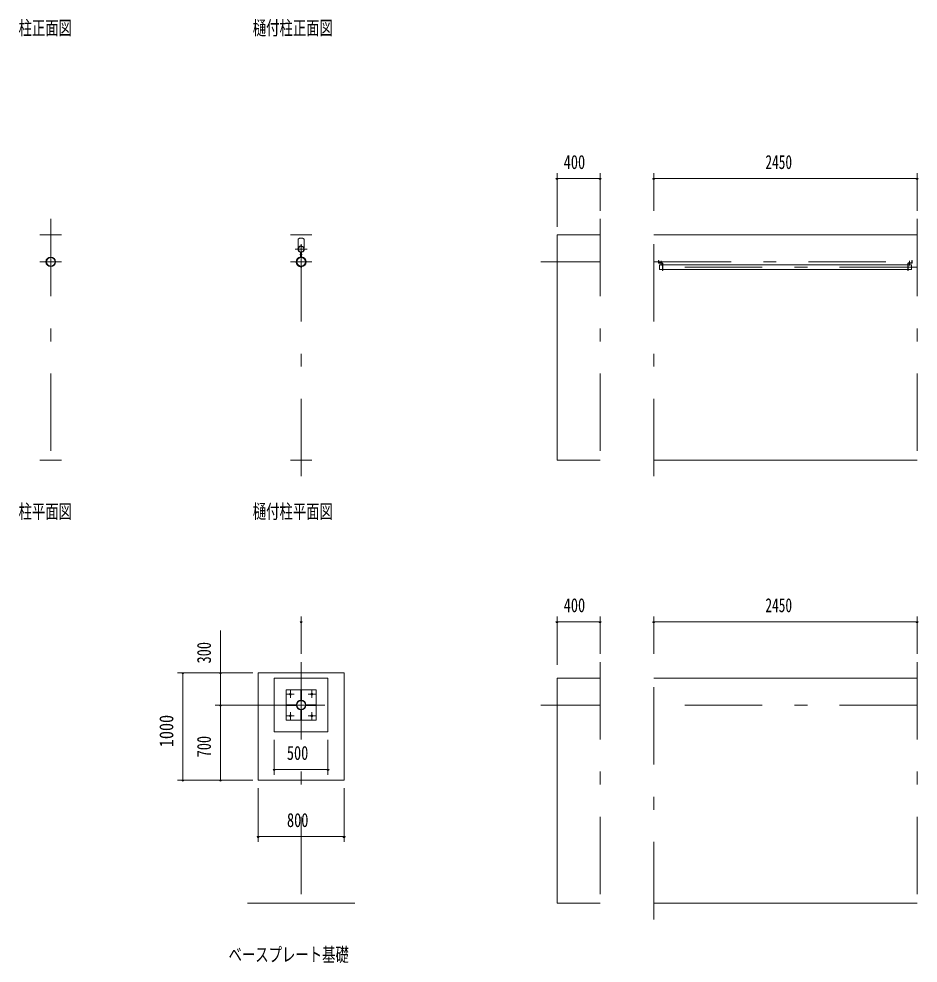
# Model space of a CAD drawing. Units: millimetres, scale not verified. Extents: x -25340 to 25344, y -10500 to 10500.
# Drawn here: x -25340 to -16973, y -8113 to 676 of the extents above; entities that cross this region are included whole.
import ezdxf
from ezdxf.enums import TextEntityAlignment as Align

# ---------------------------------------------------------------- set-up
doc = ezdxf.new("R2010")
doc.units = ezdxf.units.MM
doc.header["$LTSCALE"] = 60
doc.linetypes.add('USER3', pattern=[24, 12, -5, 2, -5])
for name, color, linetype, lineweight in [('0-2_1-05BOLD', 7, 'Continuous', 18), ('0-3_1-25CENTER', 3, 'USER3', 18), ('0-5_1-55DIM', 3, 'Continuous', 18)]:
    doc.layers.add(name, color=color, linetype=linetype, lineweight=lineweight)
doc.styles.add('ＭＳ ゴシック', font='')
doc.styles.get('ＭＳ ゴシック').set_extended_font_data('MS Gothic')

msp = doc.modelspace()

# ---------------------------------------------------------------- linework, layer by layer
at = {"layer": '0-2_1-05BOLD'}
for p, q in [((-25143.96, -1335.33), (-24943.96, -1335.33)), ((-22614.22, -1335.33), (-22814.23, -1335.33)), ((-22741.73, -1457.81), (-22741.73, -1373.23)), ((-22686.73, -1373.23), (-22686.73, -1457.81)), ((-19432.77, -1335.33), (-16982.77, -1335.33)), ((-22718.83, -1496.07), (-22718.83, -1539.41)), ((-22717.23, -1540.88), (-22717.23, -1494.67)), ((-22711.23, -1494.67), (-22711.23, -1540.88)), ((-22709.63, -1539.41), (-22709.63, -1496.07)), ((-19388.22, -1593.33), (-19388.22, -1573.33)), ((-17027.32, -1573.33), (-17027.32, -1593.33)), ((-19383.02, -1595.33), (-19353.42, -1595.33)), ((-19353.42, -1598.53), (-19383.02, -1598.53)), ((-17067.32, -1613.13), (-19348.22, -1613.13)), ((-19348.22, -1655.83), (-17067.32, -1655.83)), ((-17035.27, -1613.13), (-17064.12, -1613.13)), ((-17032.52, -1595.33), (-17062.12, -1595.33)), ((-17062.12, -1598.53), (-17032.52, -1598.53)), ((-24943.96, -3430.33), (-25143.96, -3430.33)), ((-22814.23, -3430.33), (-22614.22, -3430.33)), ((-16982.77, -3430.33), (-19432.77, -3430.33)), ((-22464.23, -5460.33), (-22964.23, -5460.33)), ((-22464.23, -5460.33), (-22464.23, -5960.33)), ((-16982.77, -5460.33), (-19432.77, -5460.33)), ((-22778.78, -5707.33), (-22778.78, -5713.33)), ((-22711.23, -5645.78), (-22717.23, -5645.78)), ((-22649.68, -5713.33), (-22649.68, -5707.33)), ((-22717.23, -5774.88), (-22711.23, -5774.88)), ((-23214.23, -7555.33), (-22214.22, -7555.33)), ((-19432.77, -7555.33), (-16982.77, -7555.33))]:
    msp.add_line(p, q, dxfattribs=at)
for points in [[(-19932.77, -3430.33), (-20332.77, -3430.33), (-20332.77, -1335.33), (-19932.77, -1335.33)], [(-19388.22, -1573.33), (-19385.02, -1573.33), (-19385.02, -1593.33)], [(-17030.52, -1593.33), (-17030.52, -1573.33), (-17027.32, -1573.33)], [(-19351.42, -1613.13), (-19380.27, -1613.13), (-19380.27, -1655.83), (-19351.42, -1655.83)], [(-19351.42, -1600.53), (-19351.42, -1666.33), (-19348.22, -1666.33), (-19348.22, -1600.53)], [(-17064.12, -1600.53), (-17064.12, -1666.33), (-17067.32, -1666.33), (-17067.32, -1600.53)], [(-17064.12, -1655.83), (-17035.27, -1655.83), (-17035.27, -1613.13)], [(-22464.23, -5960.33), (-22964.23, -5960.33), (-22964.23, -5460.33)], [(-19932.77, -5460.33), (-20332.77, -5460.33), (-20332.77, -7555.33), (-19932.77, -7555.33)]]:
    msp.add_lwpolyline(points, dxfattribs=at)
for points in [[(-22314.22, -6410.33), (-22314.22, -5410.33), (-23114.23, -5410.33), (-23114.23, -6410.33)], [(-22854.23, -5570.33), (-22574.23, -5570.33), (-22574.23, -5850.33), (-22854.23, -5850.33)], [(-22711.23, -5665.78), (-22717.23, -5665.78), (-22717.23, -5570.78), (-22711.23, -5570.78)], [(-22853.78, -5707.33), (-22853.78, -5713.33), (-22758.77, -5713.33), (-22758.77, -5707.33)], [(-22669.68, -5713.33), (-22574.68, -5713.33), (-22574.68, -5707.33), (-22669.68, -5707.33)], [(-22717.23, -5754.88), (-22711.23, -5754.88), (-22711.23, -5849.88), (-22717.23, -5849.88)]]:
    msp.add_lwpolyline(points, close=True, dxfattribs=at)
for centre, radius in [((-22714.23, -1467.33), 27.5), ((-22714.23, -1435.98), 2.25), ((-25043.96, -1585.33), 44.55), ((-25043.96, -1585.33), 40.35), ((-22714.23, -1585.33), 44.55), ((-22714.23, -1585.33), 40.35), ((-22714.23, -1633.73), 2.25), ((-22814.23, -5610.33), 8), ((-22614.22, -5610.33), 8), ((-22714.23, -5710.33), 44.55), ((-22714.23, -5710.33), 40.35), ((-22814.23, -5810.33), 8), ((-22614.22, -5810.33), 8)]:
    msp.add_circle(centre, radius, dxfattribs=at)
for centre, radius, start, end in [((-22714.23, -1408.73), 44.9, 52.23546, 127.76454), ((-22714.23, -1467.33), 29.1, 90, 260.90512), ((-22714.23, -1484.73), 44.9, 109.58864, 127.76454), ((-22714.23, -1435.98), 3.85, 270, 218.65778), ((-22714.23, -1467.33), 29.1, 279.09488, 84.06984), ((-22714.23, -1484.73), 44.9, 52.23546, 70.41136), ((-22714.23, -1585.33), 46.15, 95.72713, 270.00108), ((-22714.23, -1585.33), 46.15, 273.78915, 84.28163), ((-22714.23, -1633.73), 3.85, 142.09248, 90), ((-19383.02, -1593.33), 5.2, 180, 270), ((-19383.02, -1593.33), 2, 180, 270), ((-19353.42, -1600.53), 5.2, 0, 90), ((-19353.42, -1600.53), 2, 0, 90), ((-17062.12, -1600.53), 5.2, 90, 180), ((-17062.12, -1600.53), 2, 90, 180), ((-17032.52, -1593.33), 2, 270, 0), ((-17032.52, -1593.33), 5.2, 270, 0)]:
    msp.add_arc(centre, radius, start, end, dxfattribs=at)
at = {"layer": '0-3_1-25CENTER'}
for p, q in [((-25043.96, -1185.33), (-25043.96, -3580.33)), ((-22714.23, -3580.33), (-22714.23, -1185.33)), ((-19932.77, -1185.33), (-19932.77, -3580.33)), ((-19432.77, -3580.33), (-19432.77, -1185.33)), ((-16982.77, -1185.33), (-16982.77, -3580.33)), ((-22769.23, -1467.33), (-22659.23, -1467.33)), ((-22703.47, -1517.8), (-22724.99, -1517.8)), ((-19363.22, -1618.13), (-19363.22, -1576.33)), ((-17052.32, -1576.33), (-17052.32, -1618.13)), ((-24943.96, -1585.33), (-25143.96, -1585.33)), ((-22814.23, -1585.33), (-22614.22, -1585.33)), ((-20482.77, -1585.33), (-19932.77, -1585.33)), ((-19432.77, -1585.33), (-16982.77, -1585.33)), ((-16982.77, -1634.48), (-19432.77, -1634.48)), ((-22714.23, -5310.33), (-22714.23, -7705.33)), ((-19932.77, -5310.33), (-19932.77, -7705.33)), ((-19432.77, -7705.33), (-19432.77, -5310.33)), ((-16982.77, -5310.33), (-16982.77, -7705.33)), ((-22848.37, -5610.33), (-22780.08, -5610.33)), ((-22814.23, -5644.47), (-22814.23, -5576.18)), ((-22580.08, -5610.33), (-22648.37, -5610.33)), ((-22614.22, -5576.18), (-22614.22, -5644.47)), ((-23214.23, -5710.33), (-22214.22, -5710.33)), ((-19932.77, -5710.33), (-20482.77, -5710.33)), ((-16982.77, -5710.33), (-19432.77, -5710.33)), ((-22814.23, -5776.18), (-22814.23, -5844.47)), ((-22614.22, -5776.18), (-22614.22, -5844.47)), ((-22780.08, -5810.33), (-22848.37, -5810.33)), ((-22648.37, -5810.33), (-22580.08, -5810.33))]:
    msp.add_line(p, q, dxfattribs=at)
at = {"layer": '0-5_1-55DIM'}
for p, q in [((-20332.77, -760.33), (-20332.77, -1260.33)), ((-19932.77, -1110.33), (-19932.77, -760.33)), ((-19432.77, -1110.33), (-19432.77, -760.33)), ((-16982.77, -760.33), (-16982.77, -1110.33)), ((-20322.77, -810.33), (-20342.77, -810.33)), ((-20332.77, -810.33), (-19932.77, -810.33)), ((-19932.77, -810.33), (-20332.77, -810.33)), ((-19922.77, -810.33), (-19942.77, -810.33)), ((-19422.77, -810.33), (-19442.77, -810.33)), ((-19432.77, -810.33), (-16982.77, -810.33)), ((-19432.77, -810.33), (-16982.77, -810.33)), ((-16972.77, -810.33), (-16992.77, -810.33)), ((-22714.23, -5235.33), (-22714.23, -4885.33)), ((-20332.77, -4885.33), (-20332.77, -5335.33)), ((-19932.77, -4885.33), (-19932.77, -5235.33)), ((-19432.77, -5235.33), (-19432.77, -4885.33)), ((-16982.77, -4885.33), (-16982.77, -5235.33)), ((-22704.23, -4935.33), (-22724.23, -4935.33)), ((-20322.77, -4935.33), (-20342.77, -4935.33)), ((-20332.77, -4935.33), (-19932.77, -4935.33)), ((-20332.77, -4935.33), (-19932.77, -4935.33)), ((-19922.77, -4935.33), (-19942.77, -4935.33)), ((-19422.77, -4935.33), (-19442.77, -4935.33)), ((-19432.77, -4935.33), (-16982.77, -4935.33)), ((-19432.77, -4935.33), (-16982.77, -4935.33)), ((-16972.77, -4935.33), (-16992.77, -4935.33)), ((-23464.22, -5017.83), (-23464.22, -6410.33)), ((-23864.23, -5410.33), (-23164.23, -5410.33)), ((-23804.22, -5410.33), (-23824.22, -5410.33)), ((-23814.22, -6410.33), (-23814.22, -5410.33)), ((-23814.22, -6410.33), (-23814.22, -5410.33)), ((-23454.22, -5410.33), (-23474.22, -5410.33)), ((-23464.22, -5710.33), (-23464.22, -5410.33)), ((-23189.22, -5710.33), (-23514.23, -5710.33)), ((-23454.22, -5710.33), (-23474.22, -5710.33)), ((-23464.22, -6410.33), (-23464.22, -5710.33)), ((-22964.23, -6360.33), (-22964.23, -6035.33)), ((-22464.23, -6360.33), (-22464.23, -6035.33)), ((-22954.23, -6310.33), (-22974.23, -6310.33)), ((-22964.23, -6310.33), (-22464.23, -6310.33)), ((-22964.23, -6310.33), (-22464.23, -6310.33)), ((-22454.23, -6310.33), (-22474.23, -6310.33)), ((-23164.23, -6410.33), (-23864.23, -6410.33)), ((-23804.22, -6410.33), (-23824.22, -6410.33)), ((-23454.22, -6410.33), (-23474.22, -6410.33)), ((-23114.23, -6985.33), (-23114.23, -6485.33)), ((-22314.22, -6485.33), (-22314.22, -6985.33)), ((-23104.23, -6935.33), (-23124.23, -6935.33)), ((-23114.23, -6935.33), (-22314.22, -6935.33)), ((-22314.22, -6935.33), (-23114.23, -6935.33)), ((-22304.22, -6935.33), (-22324.22, -6935.33))]:
    msp.add_line(p, q, dxfattribs=at)
for centre in [(-20332.77, -810.33), (-19932.77, -810.33), (-19432.77, -810.33), (-16982.77, -810.33), (-22714.23, -4935.33), (-20332.77, -4935.33), (-19932.77, -4935.33), (-19432.77, -4935.33), (-16982.77, -4935.33), (-23814.22, -5410.33), (-23464.22, -5410.33), (-23464.22, -5710.33), (-22964.23, -6310.33), (-22464.23, -6310.33), (-23814.22, -6410.33), (-23464.22, -6410.33), (-23114.23, -6935.33), (-22314.22, -6935.33)]:
    msp.add_arc(centre, 10, 180, 0, dxfattribs=at)

# ---------------------------------------------------------------- texts
at = {"layer": '0-5_1-55DIM', "color": 7, "style": 'ＭＳ ゴシック'}
for s, width, p in [('柱正面図', 0.7, (-25343.96, 487.43)), ('樋付柱正面図', 0.7, (-23164.22, 487.43)), ('400', 0.75, (-20270.4, -760.33)), ('2450', 0.7, (-18393.78, -760.33)), ('柱平面図', 0.7, (-25343.96, -4012.56)), ('樋付柱平面図', 0.7, (-23164.22, -4012.56)), ('400', 0.75, (-20270.4, -4885.33)), ('2450', 0.7, (-18393.78, -4885.33)), ('500', 0.75, (-22846.67, -6260.33)), ('800', 0.75, (-22845.63, -6885.33)), ('ベースプレート基礎', 0.7, (-23389.23, -8137.56))]:
    msp.add_text(s, height=130.2, dxfattribs=dict(at, width=width)).set_placement(p, align=Align.BOTTOM_LEFT)
for s, width, p in [('300', 0.75, (-23514.22, -5323.18)), ('1000', 0.85, (-23864.22, -6103.13)), ('700', 0.75, (-23514.22, -6197.33))]:
    msp.add_text(s, height=130.2, rotation=90, dxfattribs=dict(at, width=width)).set_placement(p, align=Align.BOTTOM_LEFT)

doc.saveas('drawing.dxf')
